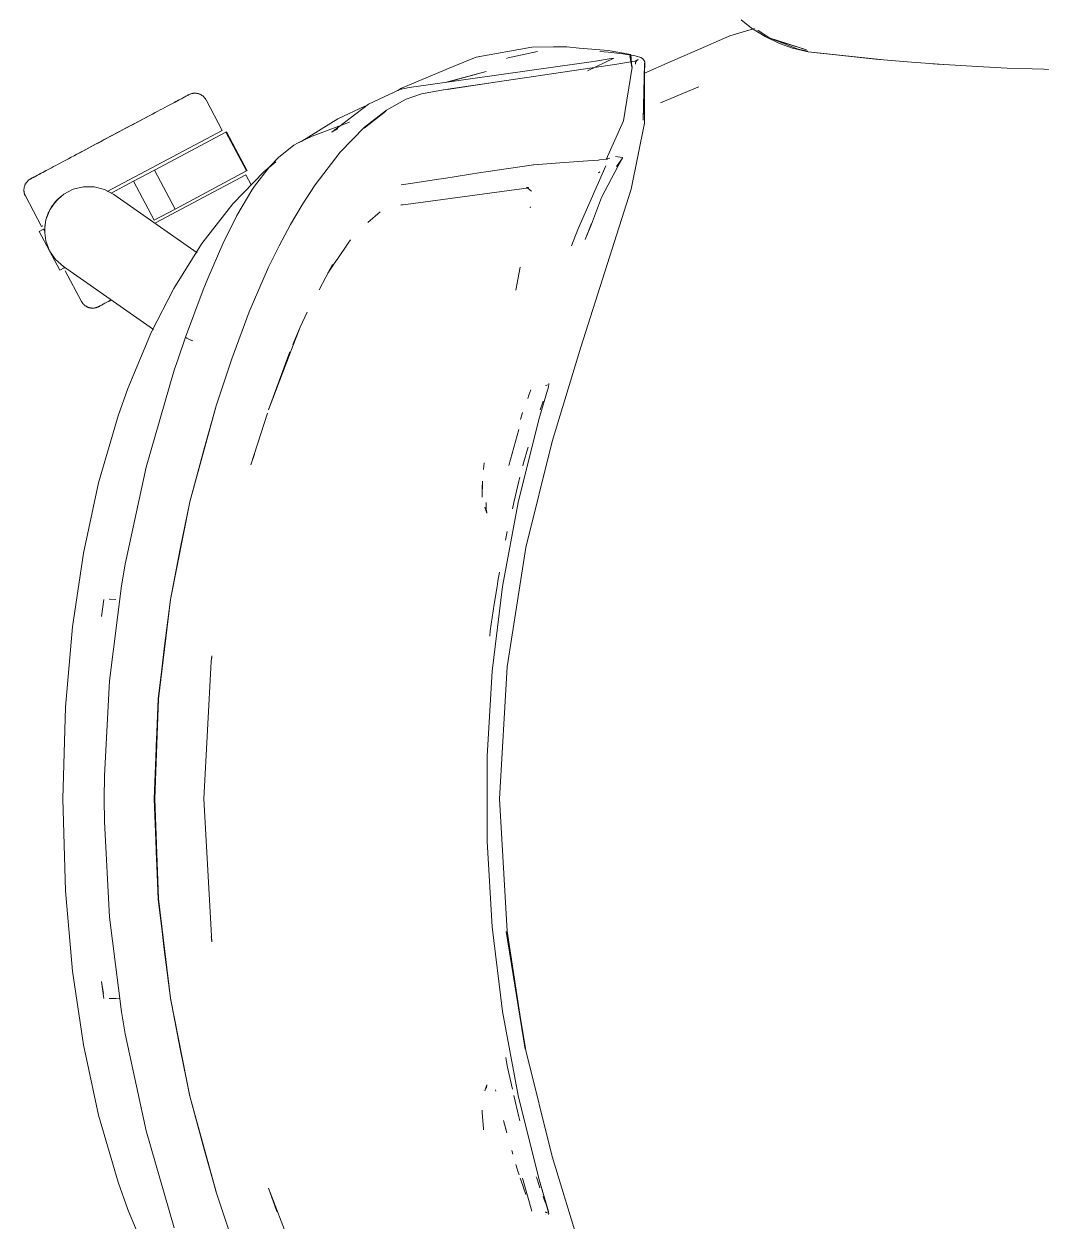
# Model space of a CAD drawing. Header units: millimetres. Extents: x 155927 to 326028, y -36033 to 97293.
# Drawn here: x 216086.2 to 216409.4, y 10285.9 to 10666.3 of the extents above; entities that cross this region are included whole.
import ezdxf

# ---------------------------------------------------------------- set-up
doc = ezdxf.new("R2010")
doc.units = ezdxf.units.MM
doc.header["$MEASUREMENT"] = 0
doc.layers.add('G-IMPT', color=8, linetype='CONTINUOUS', lineweight=9)
doc.layers.add('I-FURN', color=8, linetype='CONTINUOUS', lineweight=9)

msp = doc.modelspace()

# ---------------------------------------------------------------- linework, layer by layer
at = {"layer": 'G-IMPT'}
for p, q in [((216314.06, 10667.59), (216317.37, 10664.96)), ((216310.54, 10662.52), (216299.41, 10657.66)), ((216310.54, 10662.52), (216318.36, 10664.78)), ((216321.7, 10662.23), (216317.37, 10664.96)), ((216323.02, 10661.84), (216319.44, 10664.26)), ((216321.7, 10662.23), (216326.28, 10660.04)), ((216332.24, 10658.23), (216323.02, 10661.84)), ((216323.02, 10661.84), (216325.73, 10660.94)), ((216323.02, 10661.84), (216334.87, 10658.02)), ((216247.55, 10658.93), (216229.85, 10655.69)), ((216247.55, 10658.93), (216254.51, 10658.96)), ((216258.68, 10658.96), (216254.51, 10658.96)), ((216262.64, 10658.62), (216258.68, 10658.96)), ((216262.64, 10658.62), (216271.96, 10657.81)), ((216271.96, 10657.81), (216272.43, 10657.77)), ((216276.68, 10656.96), (216272.43, 10657.77)), ((216325.73, 10660.94), (216334.87, 10658.02)), ((216326.28, 10660.04), (216330.41, 10658.6)), ((216335.37, 10657.44), (216330.41, 10658.6)), ((216335.29, 10657.66), (216332.24, 10658.23)), ((216222.63, 10652.71), (216225.99, 10654.1)), ((216229.85, 10655.69), (216225.99, 10654.1)), ((216240.1, 10655.48), (216239.53, 10655.33)), ((216249.41, 10657.52), (216240.1, 10655.48)), ((216255.83, 10652.75), (216266.49, 10654.19)), ((216265.24, 10651.38), (216273.67, 10655.38)), ((216267.79, 10654.4), (216266.49, 10654.19)), ((216272.81, 10655.24), (216267.79, 10654.4)), ((216271.8, 10657.3), (216269.21, 10657.51)), ((216271.8, 10657.3), (216276.48, 10656.78)), ((216273.67, 10655.38), (216272.81, 10655.24)), ((216280.91, 10654.58), (216274.64, 10653.47)), ((216277.1, 10656.7), (216276.48, 10656.78)), ((216276.68, 10656.96), (216279.01, 10656.52)), ((216277.1, 10656.7), (216280.38, 10656.17)), ((216278.77, 10656.11), (216279.4, 10652.56)), ((216278.77, 10656.11), (216279.46, 10652.53)), ((216279.4, 10652.56), (216279.01, 10656.52)), ((216280.29, 10654.41), (216281.39, 10654.97)), ((216280.29, 10654.41), (216280.91, 10654.58)), ((216280.38, 10656.17), (216282.24, 10655.62)), ((216280.56, 10654.03), (216280.49, 10653.54)), ((216280.56, 10654.03), (216280.89, 10654.57)), ((216280.89, 10654.57), (216281.39, 10654.97)), ((216282.78, 10655.3), (216282.24, 10655.62)), ((216282.78, 10655.3), (216283.15, 10654.8)), ((216282.93, 10635.67), (216283.52, 10654.11)), ((216283.54, 10654.23), (216283.15, 10654.8)), ((216283.54, 10654.23), (216283.35, 10653.36)), ((216291.58, 10654.24), (216283.41, 10650.67)), ((216283.52, 10654.11), (216283.42, 10653.65)), ((216299.41, 10657.66), (216291.58, 10654.24)), ((216335.37, 10657.44), (216358.32, 10654.98)), ((216335.37, 10657.44), (216338.19, 10657.11)), ((216335.37, 10657.44), (216356.81, 10655.09)), ((216358.32, 10654.98), (216338.19, 10657.11)), ((216356.81, 10655.09), (216368.2, 10654.1)), ((216378.49, 10653.37), (216368.2, 10654.1)), ((216206.18, 10645.91), (216222.63, 10652.71)), ((216255.83, 10652.75), (216208.61, 10646.07)), ((216233.03, 10651.2), (216220.08, 10647.7)), ((216233.03, 10651.2), (216221.14, 10647.85)), ((216235.92, 10647.8), (216266.79, 10652.36)), ((216266.79, 10652.36), (216274.64, 10653.47)), ((216276.74, 10635.48), (216279.46, 10652.53)), ((216282.93, 10635.67), (216283.42, 10653.65)), ((216283.35, 10653.36), (216283.38, 10653.48)), ((216283.37, 10634.78), (216283.42, 10653.65)), ((216283.42, 10653.65), (216283.38, 10653.48)), ((216376.45, 10653.51), (216375.03, 10653.64)), ((216376.45, 10653.51), (216378.35, 10653.42)), ((216378.49, 10653.37), (216387.36, 10652.81)), ((216398.67, 10652.27), (216387.36, 10652.81)), ((216398.67, 10652.27), (216406.55, 10651.98)), ((216418.85, 10651.69), (216406.55, 10651.98)), ((216235.31, 10647.71), (216220.15, 10645.41)), ((216235.92, 10647.8), (216220.73, 10645.48)), ((216235.31, 10647.71), (216220.73, 10645.48)), ((216195.68, 10640.8), (216202.25, 10643.86)), ((216202.25, 10643.86), (216205.62, 10645.43)), ((216205.01, 10645.14), (216206.18, 10645.91)), ((216208.61, 10646.07), (216205.62, 10645.43)), ((216207.69, 10642.36), (216212.48, 10644.11)), ((216212.48, 10644.11), (216220.15, 10645.41)), ((216288.52, 10641.21), (216300.37, 10646.14)), ((216300.64, 10646.24), (216300.37, 10646.14)), ((216184.03, 10631.88), (216195.68, 10640.8)), ((216185.92, 10636.17), (216194.54, 10640.15)), ((216194.46, 10633.44), (216201.43, 10638.86)), ((216201.43, 10638.86), (216207.27, 10642.14)), ((216207.69, 10642.36), (216207.27, 10642.14)), ((216174.47, 10629.05), (216185.92, 10636.17)), ((216189.68, 10635.11), (216177.78, 10630.6)), ((216201.2, 10638.53), (216194.26, 10633.13)), ((216194.26, 10633.13), (216197.83, 10635.94)), ((216201.2, 10638.53), (216197.83, 10635.94)), ((216276.74, 10635.48), (216271.16, 10623.19)), ((216184.03, 10631.88), (216185.98, 10632.99)), ((216194.46, 10633.44), (216186.73, 10625.54)), ((216279.18, 10613.82), (216283.37, 10634.78)), ((216171.97, 10627.74), (216167.11, 10623.88)), ((216173.11, 10628.36), (216171.97, 10627.74)), ((216173.11, 10628.36), (216175.55, 10629.53)), ((216174.47, 10629.05), (216173.7, 10628.55)), ((216175.55, 10629.53), (216177.78, 10630.6)), ((216164.22, 10620.85), (216167.11, 10623.88)), ((216186.73, 10625.54), (216178.71, 10615.1)), ((216272.4, 10623.64), (216271.63, 10623.36)), ((216274.14, 10624.11), (216275.67, 10623.95)), ((216276.38, 10623.67), (216274.54, 10620.97)), ((216276.38, 10623.67), (216275.03, 10621.22)), ((216275.67, 10623.95), (216276.35, 10623.8)), ((216276.35, 10623.8), (216276.38, 10623.67)), ((216276.38, 10623.67), (216276.41, 10623.5)), ((216164.22, 10620.85), (216159.5, 10614.72)), ((216166.22, 10622.44), (216162.55, 10619.43)), ((216248.16, 10621.5), (216232.94, 10619.29)), ((216248.16, 10621.5), (216248.24, 10621.51)), ((216248.24, 10621.51), (216256.48, 10622.13)), ((216265.33, 10622.76), (216256.48, 10622.13)), ((216262.2, 10601), (216271.12, 10621.16)), ((216265.33, 10622.76), (216268.73, 10623.01)), ((216269.1, 10623.05), (216268.73, 10623.01)), ((216269.1, 10623.05), (216271.57, 10623.34)), ((216269.75, 10611.11), (216275.03, 10621.22)), ((216271.57, 10623.34), (216271.63, 10623.36)), ((216162.55, 10619.43), (216152.59, 10609.14)), ((216211.12, 10615.85), (216217.96, 10616.91)), ((216217.96, 10616.91), (216219.62, 10617.17)), ((216231.39, 10619.04), (216219.62, 10617.17)), ((216232.94, 10619.29), (216231.39, 10619.04)), ((216268.75, 10618.99), (216269.18, 10619.26)), ((216153.9, 10605.44), (216158.64, 10613.43)), ((216159.5, 10614.72), (216158.64, 10613.43)), ((216174.66, 10608.75), (216178.54, 10614.84)), ((216178.71, 10615.1), (216178.54, 10614.84)), ((216211.12, 10615.85), (216206.05, 10615.1)), ((216219.31, 10610.5), (216246.64, 10614.23)), ((216247.5, 10613.12), (216245.94, 10614.36)), ((216246.15, 10614.32), (216246.38, 10614.28)), ((216246.64, 10614.23), (216246.38, 10614.28)), ((216263.19, 10563.58), (216279.18, 10613.82)), ((216142.78, 10596.54), (216152.59, 10609.14)), ((216174.66, 10608.75), (216170.89, 10602.52)), ((216219.31, 10610.5), (216205.96, 10608.72)), ((216205.96, 10608.72), (216206.43, 10608.86)), ((216269.75, 10611.11), (216266.5, 10602.64)), ((216149.38, 10596.38), (216153.9, 10605.44)), ((216149.38, 10596.38), (216153.6, 10604.84)), ((216149.6, 10596.83), (216153.9, 10605.44)), ((216153.9, 10605.44), (216153.6, 10604.84)), ((216195.46, 10603.22), (216199.36, 10606.55)), ((216247.15, 10608.17), (216247.1, 10607.82)), ((216167.32, 10595.73), (216170.89, 10602.52)), ((216260.21, 10595.75), (216262.2, 10601)), ((216264.48, 10597.74), (216266.5, 10602.84)), ((216266.5, 10602.64), (216264.48, 10597.74)), ((216266.5, 10602.84), (216264.71, 10598.31)), ((216189.18, 10596.58), (216189.93, 10597.69)), ((216142.78, 10596.54), (216133.81, 10582.24)), ((216149.38, 10596.38), (216144.61, 10585.43)), ((216149.6, 10596.83), (216149.38, 10596.38)), ((216167.32, 10595.73), (216163.93, 10589)), ((216185.69, 10591.45), (216189.18, 10596.58)), ((216180.06, 10581.81), (216184.24, 10589.89)), ((216182.74, 10587.12), (216185.3, 10590.87)), ((216182.74, 10587.12), (216184.24, 10589.89)), ((216185.3, 10590.87), (216185.69, 10591.45)), ((216144.61, 10585.43), (216143.13, 10581.75)), ((216157.75, 10574.77), (216163.93, 10589)), ((216242.47, 10581.69), (216243.88, 10588.95)), ((216133.81, 10582.24), (216126.72, 10568.47)), ((216143.13, 10581.75), (216137.55, 10566.78)), ((216157.75, 10574.77), (216152.3, 10559.89)), ((216176.18, 10574.74), (216173.99, 10569.9)), ((216119.2, 10550.49), (216126.72, 10568.47)), ((216137.59, 10566.78), (216135.18, 10559.85)), ((216137.55, 10566.78), (216137.59, 10566.65)), ((216137.59, 10566.65), (216137.59, 10566.78)), ((216137.59, 10566.65), (216137.99, 10566.38)), ((216137.59, 10566.65), (216137.6, 10566.61)), ((216137.99, 10566.38), (216137.6, 10566.61)), ((216173.99, 10569.9), (216171.26, 10562.81)), ((216173.99, 10569.9), (216171.68, 10564.45)), ((216138.82, 10566), (216137.99, 10566.38)), ((216138.18, 10566.28), (216137.99, 10566.38)), ((216138.82, 10566), (216138.18, 10566.28)), ((216138.82, 10566), (216139.88, 10565.58)), ((216138.82, 10566), (216139.28, 10565.8)), ((216139.88, 10565.58), (216139.28, 10565.8)), ((216170.6, 10561.09), (216171.26, 10562.81)), ((216263.19, 10563.58), (216254, 10533.61)), ((216133.99, 10556.25), (216135.18, 10559.85)), ((216147.29, 10544.98), (216152.3, 10559.89)), ((216163.89, 10543.64), (216170.7, 10562.05)), ((216163.89, 10543.64), (216170.6, 10561.09)), ((216125.05, 10525.42), (216133.99, 10556.25)), ((216251.95, 10551.24), (216252.57, 10551.63)), ((216251.95, 10551.24), (216252.17, 10551.39)), ((216252.92, 10551.26), (216252.85, 10550.99)), ((216252.99, 10551.55), (216252.92, 10551.26)), ((216252.96, 10552.01), (216253.04, 10551.78)), ((216253.04, 10551.78), (216252.99, 10551.55)), ((216116.12, 10541.76), (216119.2, 10550.49)), ((216246.65, 10548.31), (216246.28, 10547.3)), ((216246.65, 10548.31), (216247.26, 10549.97)), ((216249.78, 10540.56), (216252.85, 10550.99)), ((216138.9, 10514.48), (216147.29, 10544.98)), ((216138.9, 10514.48), (216147.33, 10544.89)), ((216143.56, 10531.73), (216147.33, 10544.89)), ((216250.94, 10545.76), (216250.19, 10543.66)), ((216250.94, 10545.76), (216251.18, 10546.42)), ((216116.12, 10541.76), (216109.95, 10520.52)), ((216158.35, 10526.17), (216163.61, 10542.65)), ((216243.23, 10514.24), (216249.78, 10540.56)), ((216243.94, 10540.55), (216244.66, 10542.77)), ((216243.49, 10537.46), (216240.29, 10526.02)), ((216245.69, 10499.92), (216254, 10533.61)), ((216143.56, 10531.73), (216138.9, 10514.48)), ((216158.35, 10526.17), (216159.43, 10529.6)), ((216245.08, 10527.14), (216246.19, 10531.13)), ((216246.19, 10531.13), (216246.4, 10531.82)), ((216125.05, 10525.42), (216118.38, 10494.63)), ((216232.2, 10524.74), (216232.42, 10526.84)), ((216244.76, 10526), (216244.72, 10525.82)), ((216245.08, 10527.14), (216244.76, 10526)), ((216231.8, 10515.89), (216231.89, 10520.95)), ((216231.89, 10520.95), (216231.81, 10518.67)), ((216243.46, 10520.98), (216241.91, 10514.23)), ((216243.46, 10520.98), (216243.8, 10522.27)), ((216109.95, 10520.52), (216105.14, 10498.15)), ((216231.8, 10515.89), (216231.81, 10518.67)), ((216138.9, 10514.48), (216132.73, 10483.35)), ((216138.9, 10514.48), (216132.73, 10483.43)), ((216138.9, 10514.48), (216135.83, 10499.46)), ((216233.08, 10514.05), (216233.09, 10514.19)), ((216233.12, 10512.07), (216233.09, 10514.19)), ((216243.23, 10514.24), (216238.3, 10487.57)), ((216241.45, 10512.25), (216241.91, 10514.23)), ((216233.34, 10510.83), (216232.66, 10512.78)), ((216233.13, 10511.88), (216233.34, 10510.83)), ((216239.25, 10502.2), (216239.79, 10505.02)), ((216105.14, 10498.15), (216101.64, 10474.73)), ((216132.73, 10483.35), (216135.83, 10499.46)), ((216245.69, 10499.92), (216239.7, 10462.01)), ((216117.2, 10487.71), (216118.38, 10494.63)), ((216237.33, 10492.1), (216236.77, 10489.2)), ((216113.38, 10457.54), (216117.2, 10487.71)), ((216238.3, 10487.57), (216235, 10460.65)), ((216235.67, 10481.94), (216236.53, 10487.57)), ((216236.53, 10487.57), (216236.77, 10489.2)), ((216111.55, 10483.44), (216110.9, 10478.02)), ((216115.4, 10483.39), (216113.31, 10483.47)), ((216113.31, 10483.47), (216113.42, 10483.47)), ((216128.91, 10451.84), (216132.73, 10483.43)), ((216128.95, 10451.8), (216132.73, 10483.35)), ((216132.73, 10483.35), (216130.79, 10467.88)), ((216235.67, 10481.94), (216234.38, 10473.42)), ((216101.64, 10474.73), (216099.38, 10449.16)), ((216234.38, 10473.42), (216234.2, 10471.76)), ((216128.95, 10451.8), (216130.79, 10467.88)), ((216143.34, 10420.02), (216145.67, 10463.75)), ((216143.4, 10420.02), (216145.67, 10463.75)), ((216145.67, 10463.75), (216145.93, 10465.53)), ((216145.67, 10463.75), (216145.91, 10465.05)), ((216145.95, 10465.3), (216145.91, 10465.05)), ((216233.35, 10433.58), (216235, 10460.65)), ((216239.7, 10462.01), (216237.34, 10420.02)), ((216111.77, 10427.33), (216113.38, 10457.54)), ((216099.38, 10449.16), (216098.53, 10420.02)), ((216128.91, 10451.84), (216127.57, 10420.02)), ((216128.95, 10451.8), (216127.8, 10420.02)), ((216128.27, 10436.91), (216128.95, 10451.8)), ((216128.27, 10436.91), (216127.8, 10420.02)), ((216233.35, 10433.58), (216233.35, 10406.46)), ((216111.77, 10427.33), (216111.67, 10420.02)), ((216098.53, 10420.02), (216099.38, 10390.88)), ((216111.77, 10412.71), (216111.67, 10420.02)), ((216127.57, 10420.02), (216128.91, 10388.21)), ((216128.95, 10388.25), (216127.8, 10420.02)), ((216128.27, 10403.14), (216127.8, 10420.02)), ((216143.4, 10420.02), (216145.9, 10374.68)), ((216239.7, 10378.04), (216237.34, 10420.02)), ((216111.77, 10412.71), (216113.38, 10382.51)), ((216128.95, 10388.25), (216128.27, 10403.14)), ((216233.35, 10406.46), (216235, 10379.39)), ((216099.38, 10390.88), (216101.64, 10365.31)), ((216128.91, 10388.21), (216132.73, 10356.61)), ((216130.79, 10372.17), (216128.95, 10388.25)), ((216128.95, 10388.25), (216132.73, 10356.69)), ((216113.38, 10382.51), (216117.2, 10352.34)), ((216145.9, 10374.68), (216145.67, 10376.29)), ((216145.67, 10376.29), (216145.91, 10374.99)), ((216238.3, 10352.47), (216235, 10379.39)), ((216245.69, 10340.12), (216239.43, 10377.86)), ((216239.43, 10377.86), (216245.43, 10340.5)), ((216239.7, 10378.04), (216245.43, 10340.5)), ((216145.95, 10374.74), (216145.91, 10374.99)), ((216130.79, 10372.17), (216132.73, 10356.69)), ((216101.64, 10365.31), (216105.14, 10341.89)), ((216111.55, 10356.61), (216110.9, 10362.02)), ((216111.47, 10358.25), (216110.9, 10362.02)), ((216113.31, 10356.58), (216115.4, 10356.65)), ((216113.31, 10356.58), (216113.42, 10356.58)), ((216116.64, 10356.7), (216115.4, 10356.65)), ((216132.73, 10356.69), (216135.83, 10340.59)), ((216132.73, 10356.69), (216138.95, 10325.45)), ((216138.95, 10325.45), (216132.73, 10356.61)), ((216117.2, 10352.34), (216118.38, 10345.42)), ((216243.23, 10325.8), (216238.3, 10352.47)), ((216118.38, 10345.42), (216125.05, 10314.63)), ((216109.95, 10319.53), (216105.14, 10341.89)), ((216138.9, 10325.56), (216135.83, 10340.59)), ((216254, 10306.44), (216245.69, 10340.12)), ((216239.28, 10337.85), (216239.75, 10335.22)), ((216239.75, 10335.22), (216241.45, 10327.8)), ((216233.34, 10329.21), (216232.66, 10327.26)), ((216233.34, 10329.21), (216233.13, 10328.16)), ((216236.01, 10327.61), (216236.15, 10327.2)), ((216143.56, 10308.32), (216138.9, 10325.56)), ((216138.9, 10325.56), (216147.33, 10295.16)), ((216138.9, 10325.56), (216147.29, 10295.07)), ((216241.91, 10325.82), (216243.46, 10319.07)), ((216243.23, 10325.8), (216249.78, 10299.48)), ((216116.12, 10298.29), (216109.95, 10319.53)), ((216231.8, 10321.12), (216231.81, 10320.42)), ((216231.91, 10319.05), (216231.81, 10320.42)), ((216231.91, 10319.05), (216232.18, 10315.34)), ((216239.6, 10313.99), (216238.61, 10317.85)), ((216239.6, 10313.99), (216239.21, 10315.51)), ((216243.46, 10319.07), (216243.8, 10317.79)), ((216133.99, 10283.8), (216125.05, 10314.63)), ((216232.18, 10315.34), (216232.22, 10314.86)), ((216143.56, 10308.32), (216147.33, 10295.16)), ((216241.52, 10307.2), (216241.18, 10308.32)), ((216254, 10306.44), (216263.19, 10276.46)), ((216243.29, 10301.41), (216242.51, 10303.9)), ((216243.54, 10300.63), (216243.29, 10301.41)), ((216119.2, 10289.55), (216116.12, 10298.29)), ((216163.89, 10296.41), (216166.61, 10288.97)), ((216163.89, 10296.41), (216170.6, 10278.96)), ((216244.69, 10297.19), (216243.92, 10299.49)), ((216244.58, 10299.49), (216247.62, 10289.06)), ((216244.69, 10297.19), (216244.94, 10296.47)), ((216245.71, 10294.31), (216244.94, 10296.47)), ((216249.15, 10299.49), (216249, 10299.95)), ((216249.15, 10299.49), (216249.88, 10297.26)), ((216249.78, 10299.48), (216253.04, 10288.26)), ((216249.78, 10299.48), (216252.84, 10288.95)), ((216249.78, 10299.48), (216252.89, 10288.66)), ((216250.17, 10296.46), (216249.88, 10297.26)), ((216152.3, 10280.15), (216147.29, 10295.07)), ((216251.15, 10293.71), (216251.5, 10292.74)), ((216251.5, 10292.74), (216251.9, 10291.67)), ((216119.2, 10289.55), (216126.72, 10271.58)), ((216251.95, 10288.8), (216252.57, 10288.42)), ((216251.95, 10288.8), (216252.17, 10288.66)), ((216252.84, 10288.95), (216252.89, 10288.66)), ((216253.04, 10288.26), (216252.91, 10288.02))]:
    msp.add_line(p, q, dxfattribs=at)
at = {"layer": 'I-FURN'}
for p, q in [((216136.23, 10642.52), (216135.78, 10642.29)), ((216135.99, 10642.4), (216136.42, 10642.63)), ((216136.64, 10642.74), (216136.23, 10642.52)), ((216136.42, 10642.63), (216136.81, 10642.83)), ((216137.01, 10642.94), (216136.64, 10642.74)), ((216136.81, 10642.83), (216137.17, 10643.02)), ((216137.34, 10643.12), (216137.01, 10642.94)), ((216137.17, 10643.02), (216137.49, 10643.19)), ((216137.64, 10643.28), (216137.34, 10643.12)), ((216137.49, 10643.19), (216137.77, 10643.34)), ((216137.9, 10643.41), (216137.64, 10643.28)), ((216137.77, 10643.34), (216138.01, 10643.47)), ((216138.12, 10643.53), (216137.9, 10643.41)), ((216138.01, 10643.47), (216138.21, 10643.58)), ((216138.3, 10643.63), (216138.12, 10643.53)), ((216138.21, 10643.58), (216138.37, 10643.66)), ((216138.44, 10643.7), (216138.3, 10643.63)), ((216138.37, 10643.66), (216138.49, 10643.73)), ((216138.54, 10643.75), (216138.44, 10643.7)), ((216138.49, 10643.73), (216138.57, 10643.77)), ((216138.6, 10643.79), (216138.54, 10643.75)), ((216138.57, 10643.77), (216138.62, 10643.79)), ((216138.62, 10643.8), (216138.6, 10643.79)), ((216138.62, 10643.8), (216138.76, 10643.87)), ((216138.62, 10643.79), (216138.62, 10643.8)), ((216138.76, 10643.87), (216138.91, 10643.94)), ((216138.91, 10643.94), (216139.06, 10644)), ((216139.06, 10644), (216139.21, 10644.05)), ((216139.21, 10644.05), (216139.37, 10644.1)), ((216139.37, 10644.1), (216139.52, 10644.14)), ((216139.52, 10644.14), (216139.68, 10644.18)), ((216139.68, 10644.18), (216139.84, 10644.21)), ((216139.84, 10644.21), (216140, 10644.23)), ((216140, 10644.23), (216140.16, 10644.25)), ((216140.16, 10644.25), (216140.32, 10644.26)), ((216140.32, 10644.26), (216140.48, 10644.27)), ((216140.48, 10644.27), (216140.64, 10644.27)), ((216140.64, 10644.27), (216140.8, 10644.26)), ((216140.8, 10644.26), (216140.96, 10644.24)), ((216140.96, 10644.24), (216141.12, 10644.22)), ((216141.12, 10644.22), (216141.28, 10644.19)), ((216141.28, 10644.19), (216141.44, 10644.16)), ((216141.44, 10644.16), (216141.59, 10644.12)), ((216141.59, 10644.12), (216141.75, 10644.07)), ((216141.75, 10644.07), (216141.9, 10644.02)), ((216141.9, 10644.02), (216142.05, 10643.96)), ((216142.05, 10643.96), (216142.2, 10643.9)), ((216142.2, 10643.9), (216142.34, 10643.83)), ((216142.34, 10643.83), (216142.49, 10643.75)), ((216142.49, 10643.75), (216142.62, 10643.67)), ((216142.62, 10643.67), (216142.76, 10643.58)), ((216142.76, 10643.58), (216142.89, 10643.49)), ((216142.89, 10643.49), (216143.02, 10643.39)), ((216143.02, 10643.39), (216143.14, 10643.29)), ((216143.14, 10643.29), (216143.26, 10643.18)), ((216143.26, 10643.18), (216143.38, 10643.07)), ((216143.38, 10643.07), (216143.49, 10642.95)), ((216143.49, 10642.95), (216143.6, 10642.83)), ((216143.6, 10642.83), (216143.7, 10642.71)), ((216143.7, 10642.71), (216143.79, 10642.58)), ((216143.79, 10642.58), (216143.89, 10642.44)), ((216129.5, 10638.95), (216128.71, 10638.53)), ((216130.26, 10639.35), (216129.5, 10638.95)), ((216131, 10639.74), (216130.26, 10639.35)), ((216131.7, 10640.12), (216131, 10639.74)), ((216132.38, 10640.48), (216131.7, 10640.12)), ((216133.03, 10640.82), (216132.38, 10640.48)), ((216133.65, 10641.15), (216133.03, 10640.82)), ((216134.23, 10641.46), (216133.65, 10641.15)), ((216133.92, 10641.3), (216134.49, 10641.6)), ((216134.78, 10641.75), (216134.23, 10641.46)), ((216134.49, 10641.6), (216135.02, 10641.88)), ((216135.3, 10642.03), (216134.78, 10641.75)), ((216135.02, 10641.88), (216135.52, 10642.15)), ((216135.78, 10642.29), (216135.3, 10642.03)), ((216135.52, 10642.15), (216135.99, 10642.4)), ((216143.89, 10642.44), (216143.97, 10642.31)), ((216143.97, 10642.31), (216144.05, 10642.17)), ((216144.05, 10642.17), (216144.07, 10642.13)), ((216149.22, 10632.44), (216144.07, 10642.13)), ((216121.13, 10634.5), (216122.08, 10635)), ((216122.59, 10635.27), (216121.65, 10634.77)), ((216122.08, 10635), (216123.02, 10635.5)), ((216123.52, 10635.77), (216122.59, 10635.27)), ((216123.02, 10635.5), (216123.94, 10635.99)), ((216124.44, 10636.25), (216123.52, 10635.77)), ((216123.94, 10635.99), (216124.85, 10636.47)), ((216125.33, 10636.73), (216124.44, 10636.25)), ((216124.85, 10636.47), (216125.74, 10636.95)), ((216126.21, 10637.2), (216125.33, 10636.73)), ((216125.74, 10636.95), (216126.61, 10637.41)), ((216127.07, 10637.65), (216126.21, 10637.2)), ((216126.61, 10637.41), (216127.45, 10637.86)), ((216127.9, 10638.1), (216127.07, 10637.65)), ((216128.71, 10638.53), (216127.9, 10638.1)), ((216149.22, 10632.44), (216112.62, 10612.98)), ((216114.76, 10631.11), (216113.76, 10630.57)), ((216114.22, 10630.82), (216115.22, 10631.35)), ((216115.76, 10631.64), (216114.76, 10631.11)), ((216115.22, 10631.35), (216116.22, 10631.89)), ((216116.76, 10632.17), (216115.76, 10631.64)), ((216116.22, 10631.89), (216117.22, 10632.42)), ((216117.76, 10632.7), (216116.76, 10632.17)), ((216117.22, 10632.42), (216118.21, 10632.94)), ((216118.74, 10633.23), (216117.76, 10632.7)), ((216118.21, 10632.94), (216119.19, 10633.47)), ((216119.72, 10633.75), (216118.74, 10633.23)), ((216119.19, 10633.47), (216120.17, 10633.98)), ((216120.69, 10634.26), (216119.72, 10633.75)), ((216120.17, 10633.98), (216121.13, 10634.5)), ((216121.65, 10634.77), (216120.69, 10634.26)), ((216127.64, 10619.83), (216150.34, 10631.91)), ((216150.34, 10631.91), (216156.92, 10619.55)), ((216157.09, 10619.64), (216150.52, 10632)), ((216107.77, 10627.39), (216106.8, 10626.88)), ((216107.25, 10627.11), (216108.22, 10627.63)), ((216108.76, 10627.92), (216107.77, 10627.39)), ((216108.22, 10627.63), (216109.21, 10628.16)), ((216109.75, 10628.44), (216108.76, 10627.92)), ((216109.21, 10628.16), (216110.21, 10628.69)), ((216110.74, 10628.97), (216109.75, 10628.44)), ((216110.21, 10628.69), (216111.2, 10629.22)), ((216111.75, 10629.51), (216110.74, 10628.97)), ((216111.2, 10629.22), (216112.21, 10629.75)), ((216112.75, 10630.04), (216111.75, 10629.51)), ((216112.21, 10629.75), (216113.21, 10630.29)), ((216113.76, 10630.57), (216112.75, 10630.04)), ((216113.21, 10630.29), (216114.22, 10630.82)), ((216101.23, 10623.91), (216100.36, 10623.45)), ((216102.12, 10624.39), (216101.23, 10623.91)), ((216103.02, 10624.87), (216102.12, 10624.39)), ((216102.53, 10624.61), (216103.45, 10625.09)), ((216103.95, 10625.36), (216103.02, 10624.87)), ((216103.45, 10625.09), (216104.38, 10625.59)), ((216104.88, 10625.86), (216103.95, 10625.36)), ((216104.38, 10625.59), (216105.32, 10626.09)), ((216105.83, 10626.36), (216104.88, 10625.86)), ((216105.32, 10626.09), (216106.28, 10626.6)), ((216106.8, 10626.88), (216105.83, 10626.36)), ((216106.28, 10626.6), (216107.25, 10627.11)), ((216092.74, 10619.4), (216093.32, 10619.71)), ((216093.65, 10619.88), (216093.05, 10619.56)), ((216094.28, 10620.22), (216093.65, 10619.88)), ((216094.95, 10620.57), (216094.28, 10620.22)), ((216095.64, 10620.94), (216094.95, 10620.57)), ((216096.36, 10621.33), (216095.64, 10620.94)), ((216097.11, 10621.73), (216096.36, 10621.33)), ((216097.89, 10622.14), (216097.11, 10621.73)), ((216098.69, 10622.56), (216097.89, 10622.14)), ((216099.51, 10623), (216098.69, 10622.56)), ((216100.36, 10623.45), (216099.51, 10623)), ((216121, 10616.3), (216127.64, 10619.83)), ((216127.64, 10619.83), (216134.21, 10607.47)), ((216086.89, 10615.75), (216086.99, 10615.88)), ((216086.99, 10615.88), (216087.08, 10616.01)), ((216087.08, 10616.01), (216087.19, 10616.14)), ((216087.19, 10616.14), (216087.29, 10616.26)), ((216087.29, 10616.26), (216087.41, 10616.37)), ((216087.41, 10616.37), (216087.52, 10616.48)), ((216087.52, 10616.48), (216087.64, 10616.59)), ((216087.64, 10616.59), (216087.77, 10616.69)), ((216087.77, 10616.69), (216087.9, 10616.79)), ((216087.9, 10616.79), (216088.03, 10616.88)), ((216088.03, 10616.88), (216088.17, 10616.96)), ((216088.17, 10616.96), (216088.31, 10617.04)), ((216088.31, 10617.04), (216088.35, 10617.06)), ((216088.39, 10617.09), (216088.35, 10617.07)), ((216088.35, 10617.06), (216088.37, 10617.08)), ((216088.35, 10617.07), (216088.35, 10617.06)), ((216088.37, 10617.08), (216088.43, 10617.11)), ((216088.48, 10617.13), (216088.39, 10617.09)), ((216088.43, 10617.11), (216088.53, 10617.16)), ((216088.6, 10617.2), (216088.48, 10617.13)), ((216088.53, 10617.16), (216088.67, 10617.24)), ((216088.76, 10617.28), (216088.6, 10617.2)), ((216088.67, 10617.24), (216088.85, 10617.33)), ((216088.96, 10617.39), (216088.76, 10617.28)), ((216088.85, 10617.33), (216089.07, 10617.45)), ((216089.2, 10617.52), (216088.96, 10617.39)), ((216089.07, 10617.45), (216089.33, 10617.58)), ((216089.48, 10617.67), (216089.2, 10617.52)), ((216089.33, 10617.58), (216089.62, 10617.74)), ((216089.8, 10617.84), (216089.48, 10617.67)), ((216089.62, 10617.74), (216089.96, 10617.92)), ((216090.15, 10618.03), (216089.8, 10617.84)), ((216089.96, 10617.92), (216090.33, 10618.12)), ((216090.55, 10618.23), (216090.15, 10618.03)), ((216090.33, 10618.12), (216090.74, 10618.34)), ((216090.98, 10618.46), (216090.55, 10618.23)), ((216090.74, 10618.34), (216091.19, 10618.57)), ((216091.44, 10618.71), (216090.98, 10618.46)), ((216091.19, 10618.57), (216091.67, 10618.83)), ((216091.94, 10618.98), (216091.44, 10618.71)), ((216091.67, 10618.83), (216092.19, 10619.11)), ((216092.48, 10619.26), (216091.94, 10618.98)), ((216092.19, 10619.11), (216092.74, 10619.4)), ((216093.05, 10619.56), (216092.48, 10619.26)), ((216113.94, 10612.55), (216121, 10616.3)), ((216121, 10616.3), (216127.57, 10603.94)), ((216156.73, 10618.32), (216128.04, 10603.06)), ((216156.92, 10619.55), (216134.21, 10607.47)), ((216158.41, 10615.16), (216156.73, 10618.32)), ((216086.21, 10613.63), (216086.22, 10613.79)), ((216086.21, 10613.47), (216086.21, 10613.63)), ((216086.21, 10613.31), (216086.21, 10613.47)), ((216086.22, 10613.15), (216086.21, 10613.31)), ((216086.22, 10613.79), (216086.23, 10613.95)), ((216086.24, 10612.99), (216086.22, 10613.15)), ((216086.23, 10613.95), (216086.25, 10614.11)), ((216086.27, 10612.83), (216086.24, 10612.99)), ((216086.25, 10614.11), (216086.28, 10614.27)), ((216086.3, 10612.67), (216086.27, 10612.83)), ((216086.28, 10614.27), (216086.32, 10614.43)), ((216086.33, 10612.51), (216086.3, 10612.67)), ((216086.32, 10614.43), (216086.36, 10614.59)), ((216086.38, 10612.36), (216086.33, 10612.51)), ((216086.36, 10614.59), (216086.4, 10614.74)), ((216086.42, 10612.2), (216086.38, 10612.36)), ((216086.4, 10614.74), (216086.45, 10614.89)), ((216086.48, 10612.05), (216086.42, 10612.2)), ((216086.45, 10614.89), (216086.51, 10615.04)), ((216086.54, 10611.9), (216086.48, 10612.05)), ((216086.51, 10615.04), (216086.58, 10615.19)), ((216086.58, 10615.19), (216086.65, 10615.34)), ((216086.65, 10615.34), (216086.72, 10615.48)), ((216086.72, 10615.48), (216086.81, 10615.62)), ((216086.81, 10615.62), (216086.89, 10615.75)), ((216096.36, 10609.97), (216098.9, 10612.19)), ((216098.9, 10612.19), (216101.9, 10613.74)), ((216101.9, 10613.74), (216105.18, 10614.53)), ((216105.18, 10614.53), (216108.56, 10614.5)), ((216108.56, 10614.5), (216111.83, 10613.68)), ((216111.83, 10613.68), (216114.8, 10612.09)), ((216114.8, 10612.09), (216141.23, 10593.58)), ((216086.61, 10611.76), (216086.54, 10611.9)), ((216086.68, 10611.61), (216086.61, 10611.76)), ((216086.68, 10611.61), (216091.83, 10601.93)), ((216094.43, 10607.21), (216096.36, 10609.97)), ((216097.2, 10610.84), (216094.91, 10608.05)), ((216098.62, 10611.99), (216097.2, 10610.84)), ((216093.21, 10604.07), (216094.43, 10607.21)), ((216134.21, 10607.47), (216127.57, 10603.94)), ((216091.02, 10600.36), (216092.41, 10601.11)), ((216092.21, 10602.13), (216091.83, 10601.93)), ((216092.41, 10601.11), (216092.33, 10601.06)), ((216092.81, 10600.35), (216092.41, 10601.11)), ((216092.78, 10600.72), (216093.21, 10604.07)), ((216093.17, 10597.37), (216092.78, 10600.72)), ((216091.02, 10600.36), (216097.59, 10588)), ((216094.34, 10594.21), (216093.17, 10597.37)), ((216096.24, 10591.42), (216094.34, 10594.21)), ((216098.75, 10589.16), (216096.24, 10591.42)), ((216098.99, 10588.74), (216097.59, 10588)), ((216127.34, 10569.14), (216098.75, 10589.16)), ((216098.9, 10588.7), (216098.99, 10588.74)), ((216099.34, 10587.8), (216104.49, 10578.12)), ((216104.51, 10578.08), (216104.49, 10578.12)), ((216104.59, 10577.94), (216104.51, 10578.08)), ((216104.68, 10577.8), (216104.59, 10577.94)), ((216112.57, 10577.85), (216112.14, 10577.62)), ((216112.34, 10577.72), (216112.78, 10577.96)), ((216113.04, 10578.1), (216112.57, 10577.85)), ((216112.78, 10577.96), (216113.26, 10578.22)), ((216113.54, 10578.36), (216113.04, 10578.1)), ((216113.26, 10578.22), (216113.78, 10578.49)), ((216114.07, 10578.65), (216113.54, 10578.36)), ((216104.77, 10577.67), (216104.68, 10577.8)), ((216104.86, 10577.54), (216104.77, 10577.67)), ((216104.97, 10577.41), (216104.86, 10577.54)), ((216105.07, 10577.29), (216104.97, 10577.41)), ((216105.18, 10577.17), (216105.07, 10577.29)), ((216105.3, 10577.06), (216105.18, 10577.17)), ((216105.42, 10576.95), (216105.3, 10577.06)), ((216105.54, 10576.85), (216105.42, 10576.95)), ((216105.67, 10576.75), (216105.54, 10576.85)), ((216105.8, 10576.66), (216105.67, 10576.75)), ((216105.94, 10576.57), (216105.8, 10576.66)), ((216106.08, 10576.49), (216105.94, 10576.57)), ((216106.22, 10576.42), (216106.08, 10576.49)), ((216106.37, 10576.35), (216106.22, 10576.42)), ((216106.51, 10576.28), (216106.37, 10576.35)), ((216106.66, 10576.22), (216106.51, 10576.28)), ((216106.82, 10576.17), (216106.66, 10576.22)), ((216106.97, 10576.12), (216106.82, 10576.17)), ((216107.13, 10576.08), (216106.97, 10576.12)), ((216107.28, 10576.05), (216107.13, 10576.08)), ((216107.44, 10576.02), (216107.28, 10576.05)), ((216107.6, 10576), (216107.44, 10576.02)), ((216107.76, 10575.99), (216107.6, 10576)), ((216107.92, 10575.98), (216107.76, 10575.99)), ((216108.09, 10575.98), (216107.92, 10575.98)), ((216108.25, 10575.98), (216108.09, 10575.98)), ((216108.41, 10575.99), (216108.25, 10575.98)), ((216108.57, 10576.01), (216108.41, 10575.99)), ((216108.73, 10576.03), (216108.57, 10576.01)), ((216108.89, 10576.06), (216108.73, 10576.03)), ((216109.04, 10576.1), (216108.89, 10576.06)), ((216109.2, 10576.14), (216109.04, 10576.1)), ((216109.35, 10576.19), (216109.2, 10576.14)), ((216109.5, 10576.25), (216109.35, 10576.19)), ((216109.65, 10576.31), (216109.5, 10576.25)), ((216109.8, 10576.38), (216109.65, 10576.31)), ((216109.94, 10576.45), (216109.8, 10576.38)), ((216109.94, 10576.45), (216109.96, 10576.46)), ((216109.95, 10576.45), (216109.94, 10576.45)), ((216109.99, 10576.47), (216109.95, 10576.45)), ((216109.96, 10576.46), (216110.02, 10576.49)), ((216110.07, 10576.52), (216109.99, 10576.47)), ((216110.02, 10576.49), (216110.12, 10576.54)), ((216110.19, 10576.58), (216110.07, 10576.52)), ((216110.12, 10576.54), (216110.26, 10576.62)), ((216110.36, 10576.67), (216110.19, 10576.58)), ((216110.26, 10576.62), (216110.44, 10576.72)), ((216110.56, 10576.78), (216110.36, 10576.67)), ((216110.44, 10576.72), (216110.66, 10576.83)), ((216110.8, 10576.9), (216110.56, 10576.78)), ((216110.66, 10576.83), (216110.92, 10576.97)), ((216111.08, 10577.05), (216110.8, 10576.9)), ((216110.92, 10576.97), (216111.22, 10577.13)), ((216111.39, 10577.22), (216111.08, 10577.05)), ((216111.22, 10577.13), (216111.55, 10577.31)), ((216111.75, 10577.41), (216111.39, 10577.22)), ((216111.55, 10577.31), (216111.93, 10577.5)), ((216112.14, 10577.62), (216111.75, 10577.41)), ((216111.93, 10577.5), (216112.34, 10577.72))]:
    msp.add_line(p, q, dxfattribs=at)
for points in [[(216095.75, 10609.26), (216096.08, 10609.68), (216096.42, 10610.11), (216096.85, 10610.5)], [(216092.81, 10600.35), (216092.81, 10600.58), (216092.81, 10601.12), (216092.84, 10601.79), (216092.88, 10602.16)]]:
    msp.add_open_spline(points, degree=3, dxfattribs=at)
msp.add_open_spline([(216093.41, 10604.77), (216093.55, 10605.24), (216093.77, 10605.86), (216094.07, 10606.5), (216094.15, 10606.65)], degree=3, knots=[-0.6, -0.6, -0.6, -0.6, -0.5, -0.4680239, -0.4680239, -0.4680239, -0.4680239], dxfattribs=at)

doc.saveas('drawing.dxf')
